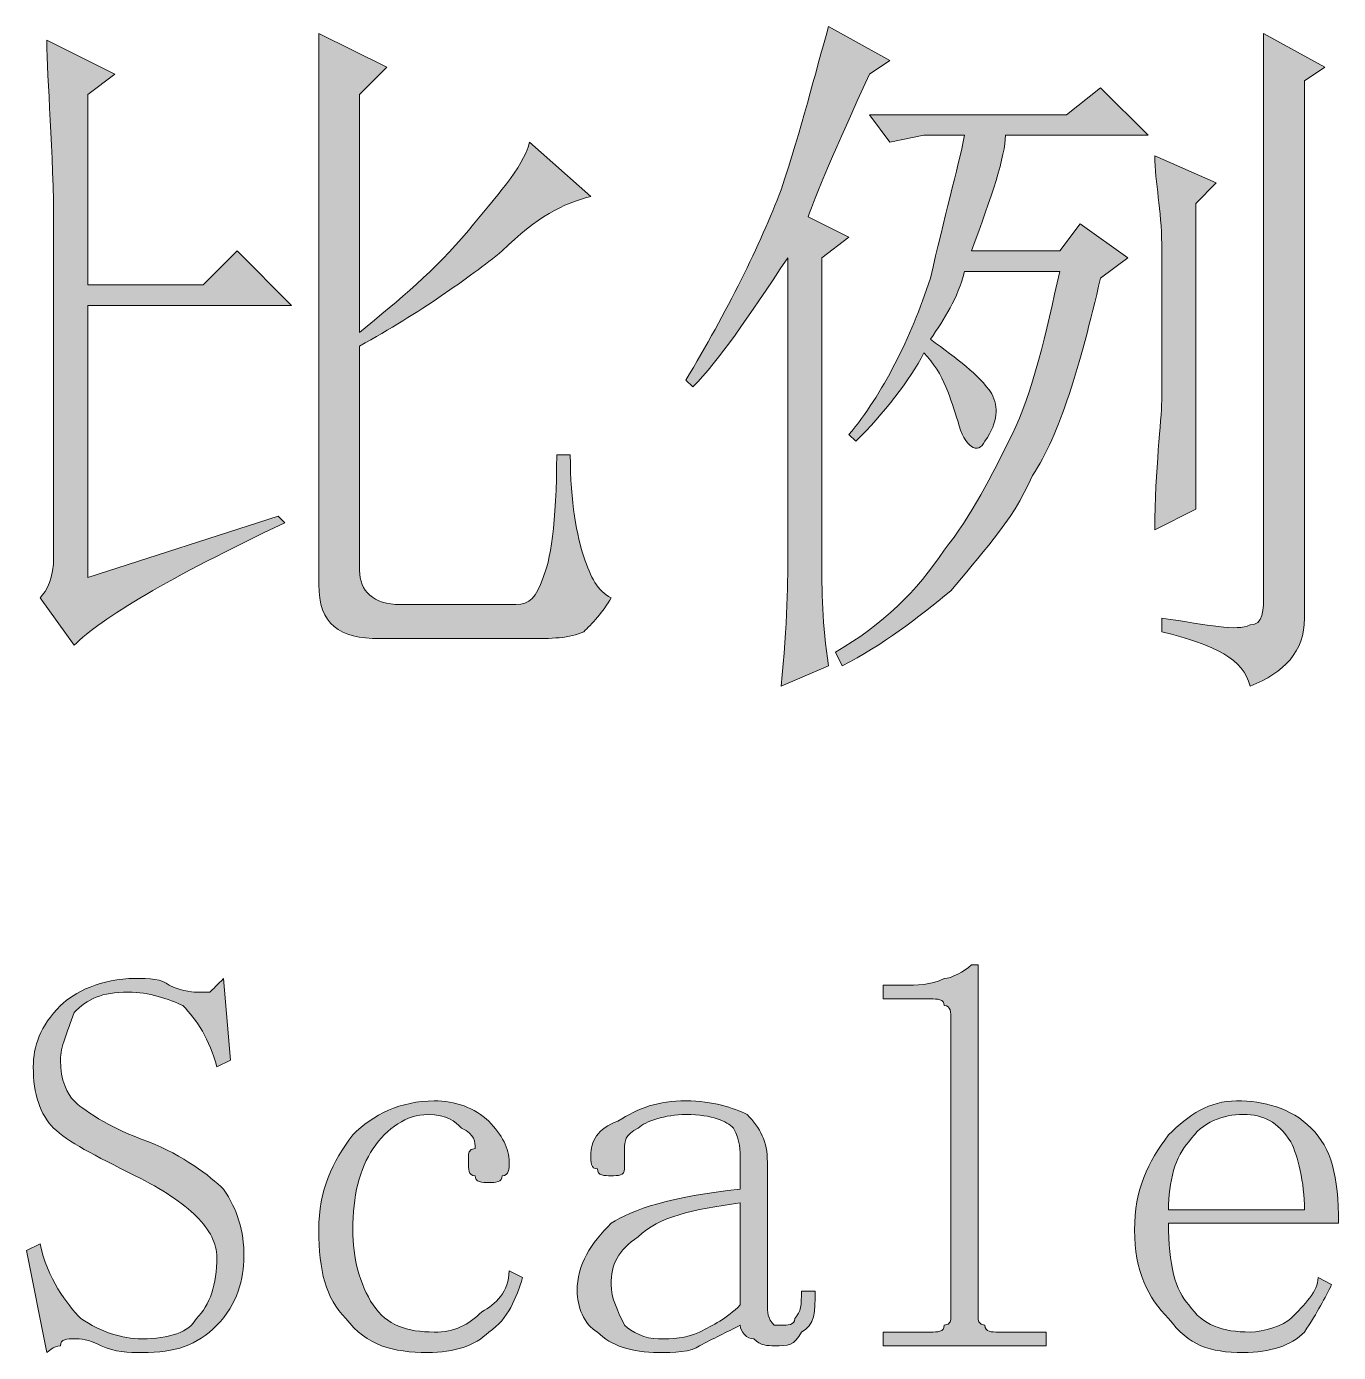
# Model space of a CAD drawing. Header units: millimetres. Extents: x 0 to 297, y 0 to 208.
# Drawn here: x 259.855 to 263.554, y 14.221 to 17.958 of the extents above; entities that cross this region are included whole.
import ezdxf

# ---------------------------------------------------------------- set-up
doc = ezdxf.new("R2010")
doc.units = ezdxf.units.MM

msp = doc.modelspace()

# ---------------------------------------------------------------- hatches: boundary and pattern name
h = msp.add_hatch(color=7)
edge = h.paths.add_edge_path(flags=0)
edge.add_spline(control_points=[(259.931253, 17.383424), (259.931253, 17.613435), (259.912203, 17.804993), (259.912203, 17.919999), (259.912203, 17.919999), (260.103761, 17.824396), (260.103761, 17.824396), (260.103761, 17.824396), (260.027208, 17.766893), (260.027208, 17.766893), (260.027208, 17.766893), (260.027208, 17.229965), (260.027208, 17.229965), (260.027208, 17.229965), (260.352822, 17.229965), (260.352822, 17.229965), (260.352822, 17.229965), (260.448778, 17.325921), (260.448778, 17.325921), (260.448778, 17.325921), (260.601883, 17.172463), (260.601883, 17.172463), (260.601883, 17.172463), (260.027208, 17.172463), (260.027208, 17.172463), (260.027208, 17.172463), (260.027208, 16.405876), (260.027208, 16.405876), (260.027208, 16.405876), (260.563783, 16.578385), (260.563783, 16.578385), (260.563783, 16.578385), (260.582833, 16.559335), (260.582833, 16.559335), (260.256867, 16.405876), (260.065308, 16.290871), (259.988756, 16.214318), (259.988756, 16.214318), (259.8928, 16.348374), (259.8928, 16.348374), (259.912203, 16.367776), (259.931253, 16.405876), (259.931253, 16.463379), (259.931253, 16.463379), (259.931253, 17.383424), (259.931253, 17.383424), (259.931253, 17.383424), (259.931253, 17.383424), (259.931253, 17.383424)], knot_values=[0, 0, 0, 0, 1, 1, 1, 2, 2, 2, 3, 3, 3, 4, 4, 4, 5, 5, 5, 6, 6, 6, 7, 7, 7, 8, 8, 8, 9, 9, 9, 10, 10, 10, 11, 11, 11, 12, 12, 12, 13, 13, 13, 14, 14, 14, 15, 15, 15, 16, 16, 16, 16], degree=3, periodic=1)
edge = h.paths.add_edge_path(flags=0)
edge.add_spline(control_points=[(260.678789, 17.517479), (260.678789, 17.670938), (260.678789, 17.804993), (260.678789, 17.939049), (260.678789, 17.939049), (260.870347, 17.843446), (260.870347, 17.843446), (260.870347, 17.843446), (260.793794, 17.766893), (260.793794, 17.766893), (260.793794, 17.766893), (260.793794, 17.09591), (260.793794, 17.09591), (260.9088, 17.191865), (261.004403, 17.268418), (261.100358, 17.383424), (261.176911, 17.479379), (261.253464, 17.555932), (261.272867, 17.632485), (261.272867, 17.632485), (261.445375, 17.479379), (261.445375, 17.479379), (261.368469, 17.459976), (261.291917, 17.421876), (261.195961, 17.325921), (261.100358, 17.249368), (260.966303, 17.153413), (260.793794, 17.057457), (260.793794, 17.057457), (260.793794, 16.425279), (260.793794, 16.425279), (260.793794, 16.367776), (260.831894, 16.329324), (260.9088, 16.329324), (260.9088, 16.329324), (261.234414, 16.329324), (261.234414, 16.329324), (261.272867, 16.329324), (261.291917, 16.348374), (261.310967, 16.405876), (261.330369, 16.444329), (261.349419, 16.559335), (261.349419, 16.750893), (261.349419, 16.750893), (261.387872, 16.750893), (261.387872, 16.750893), (261.387872, 16.616838), (261.406922, 16.520882), (261.425972, 16.463379), (261.445375, 16.405876), (261.464425, 16.367776), (261.502878, 16.348374), (261.483475, 16.310274), (261.445375, 16.271821), (261.425972, 16.252771), (261.387872, 16.233368), (261.330369, 16.233368), (261.272867, 16.233368), (261.272867, 16.233368), (260.851297, 16.233368), (260.851297, 16.233368), (260.736292, 16.233368), (260.678789, 16.271821), (260.678789, 16.386826), (260.678789, 16.386826), (260.678789, 17.517479), (260.678789, 17.517479), (260.678789, 17.517479), (260.678789, 17.517479), (260.678789, 17.517479)], knot_values=[0, 0, 0, 0, 1, 1, 1, 2, 2, 2, 3, 3, 3, 4, 4, 4, 5, 5, 5, 6, 6, 6, 7, 7, 7, 8, 8, 8, 9, 9, 9, 10, 10, 10, 11, 11, 11, 12, 12, 12, 13, 13, 13, 14, 14, 14, 15, 15, 15, 16, 16, 16, 17, 17, 17, 18, 18, 18, 19, 19, 19, 20, 20, 20, 21, 21, 21, 22, 22, 22, 23, 23, 23, 23], degree=3, periodic=1)
edge = h.paths.add_edge_path(flags=0)
edge.add_spline(control_points=[(262.882592, 17.249368), (262.825089, 16.999954), (262.767586, 16.808396), (262.691033, 16.69339), (262.633531, 16.559335), (262.537575, 16.463379), (262.461022, 16.367776), (262.365067, 16.290871), (262.269464, 16.214318), (262.154458, 16.156815), (262.154458, 16.156815), (262.135056, 16.195268), (262.135056, 16.195268), (262.269464, 16.271821), (262.365067, 16.367776), (262.441972, 16.482782), (262.518525, 16.578385), (262.576028, 16.69339), (262.633531, 16.808396), (262.691033, 16.923401), (262.729486, 17.09591), (262.767586, 17.268418), (262.767586, 17.268418), (262.499475, 17.268418), (262.499475, 17.268418), (262.480072, 17.191865), (262.441972, 17.134363), (262.403519, 17.07686), (262.480072, 17.019357), (262.537575, 16.980904), (262.576028, 16.923401), (262.595078, 16.884949), (262.595078, 16.846849), (262.556978, 16.789346), (262.537575, 16.750893), (262.499475, 16.770296), (262.480072, 16.846849), (262.461022, 16.904351), (262.441972, 16.980904), (262.384469, 17.038407), (262.346017, 16.961854), (262.269464, 16.865899), (262.192911, 16.789346), (262.192911, 16.789346), (262.173508, 16.808396), (262.173508, 16.808396), (262.269464, 16.923401), (262.346017, 17.07686), (262.403519, 17.249368), (262.441972, 17.421876), (262.480072, 17.555932), (262.499475, 17.651888), (262.499475, 17.651888), (262.384469, 17.651888), (262.384469, 17.651888), (262.384469, 17.651888), (262.288514, 17.632485), (262.288514, 17.632485), (262.288514, 17.632485), (262.231011, 17.70939), (262.231011, 17.70939), (262.231011, 17.70939), (262.786989, 17.70939), (262.786989, 17.70939), (262.786989, 17.70939), (262.882592, 17.785943), (262.882592, 17.785943), (262.882592, 17.785943), (263.017, 17.651888), (263.017, 17.651888), (263.017, 17.651888), (262.614481, 17.651888), (262.614481, 17.651888), (262.614481, 17.594385), (262.576028, 17.479379), (262.518525, 17.325921), (262.518525, 17.325921), (262.767586, 17.325921), (262.767586, 17.325921), (262.767586, 17.325921), (262.825089, 17.402474), (262.825089, 17.402474), (262.825089, 17.402474), (262.959497, 17.306871), (262.959497, 17.306871), (262.959497, 17.306871), (262.882592, 17.249368), (262.882592, 17.249368), (262.882592, 17.249368), (262.882592, 17.249368), (262.882592, 17.249368)], knot_values=[0, 0, 0, 0, 1, 1, 1, 2, 2, 2, 3, 3, 3, 4, 4, 4, 5, 5, 5, 6, 6, 6, 7, 7, 7, 8, 8, 8, 9, 9, 9, 10, 10, 10, 11, 11, 11, 12, 12, 12, 13, 13, 13, 14, 14, 14, 15, 15, 15, 16, 16, 16, 17, 17, 17, 18, 18, 18, 19, 19, 19, 20, 20, 20, 21, 21, 21, 22, 22, 22, 23, 23, 23, 24, 24, 24, 25, 25, 25, 26, 26, 26, 27, 27, 27, 28, 28, 28, 29, 29, 29, 30, 30, 30, 30], degree=3, periodic=1)
edge = h.paths.add_edge_path(flags=0)
edge.add_spline(control_points=[(263.151056, 16.923401), (263.151056, 16.884949), (263.151056, 16.770296), (263.151056, 16.597788), (263.151056, 16.597788), (263.03605, 16.540285), (263.03605, 16.540285), (263.03605, 16.712793), (263.0551, 16.846849), (263.0551, 16.904351), (263.0551, 16.904351), (263.0551, 17.344971), (263.0551, 17.344971), (263.0551, 17.440926), (263.03605, 17.517479), (263.03605, 17.594385), (263.03605, 17.594385), (263.208558, 17.517479), (263.208558, 17.517479), (263.208558, 17.517479), (263.151056, 17.459976), (263.151056, 17.459976), (263.151056, 17.459976), (263.151056, 16.923401), (263.151056, 16.923401), (263.151056, 16.923401), (263.151056, 16.923401), (263.151056, 16.923401)], knot_values=[0, 0, 0, 0, 1, 1, 1, 2, 2, 2, 3, 3, 3, 4, 4, 4, 5, 5, 5, 6, 6, 6, 7, 7, 7, 8, 8, 8, 9, 9, 9, 9], degree=3, periodic=1)
edge = h.paths.add_edge_path(flags=0)
edge.add_spline(control_points=[(263.342614, 17.555932), (263.342614, 17.651888), (263.342614, 17.766893), (263.342614, 17.939049), (263.342614, 17.939049), (263.515122, 17.843446), (263.515122, 17.843446), (263.515122, 17.843446), (263.457619, 17.804993), (263.457619, 17.804993), (263.457619, 17.804993), (263.457619, 16.290871), (263.457619, 16.290871), (263.457619, 16.195268), (263.400117, 16.137765), (263.304161, 16.099313), (263.285111, 16.175865), (263.208558, 16.214318), (263.0551, 16.252771), (263.0551, 16.252771), (263.0551, 16.290871), (263.0551, 16.290871), (263.189508, 16.271821), (263.266061, 16.252771), (263.304161, 16.271821), (263.342614, 16.271821), (263.342614, 16.310274), (263.342614, 16.367776), (263.342614, 16.367776), (263.342614, 17.555932), (263.342614, 17.555932), (263.342614, 17.555932), (263.342614, 17.555932), (263.342614, 17.555932)], knot_values=[0, 0, 0, 0, 1, 1, 1, 2, 2, 2, 3, 3, 3, 4, 4, 4, 5, 5, 5, 6, 6, 6, 7, 7, 7, 8, 8, 8, 9, 9, 9, 10, 10, 10, 11, 11, 11, 11], degree=3, periodic=1)
edge = h.paths.add_edge_path(flags=0)
edge.add_spline(control_points=[(261.98195, 16.099313), (262.001, 16.271821), (262.001, 16.405876), (262.001, 16.482782), (262.001, 16.482782), (262.001, 17.306871), (262.001, 17.306871), (261.885994, 17.134363), (261.809442, 17.019357), (261.732889, 16.942451), (261.732889, 16.942451), (261.713486, 16.961854), (261.713486, 16.961854), (261.828492, 17.153413), (261.924447, 17.344971), (261.98195, 17.498429), (262.039453, 17.670938), (262.077906, 17.824396), (262.116006, 17.958451), (262.116006, 17.958451), (262.288514, 17.862496), (262.288514, 17.862496), (262.288514, 17.862496), (262.231011, 17.824396), (262.231011, 17.824396), (262.135056, 17.613435), (262.077906, 17.479379), (262.058503, 17.421876), (262.058503, 17.421876), (262.173508, 17.364374), (262.173508, 17.364374), (262.173508, 17.364374), (262.096956, 17.306871), (262.096956, 17.306871), (262.096956, 17.306871), (262.096956, 16.463379), (262.096956, 16.463379), (262.096956, 16.367776), (262.096956, 16.271821), (262.116006, 16.156815), (262.116006, 16.156815), (261.98195, 16.099313), (261.98195, 16.099313), (261.98195, 16.099313), (261.98195, 16.099313), (261.98195, 16.099313)], knot_values=[0, 0, 0, 0, 1, 1, 1, 2, 2, 2, 3, 3, 3, 4, 4, 4, 5, 5, 5, 6, 6, 6, 7, 7, 7, 8, 8, 8, 9, 9, 9, 10, 10, 10, 11, 11, 11, 12, 12, 12, 13, 13, 13, 14, 14, 14, 15, 15, 15, 15], degree=3, periodic=1)
h = msp.add_hatch(color=7)
edge = h.paths.add_edge_path(flags=0)
edge.add_spline(control_points=[(260.161264, 14.719246), (260.046258, 14.776749), (259.969706, 14.815201), (259.931253, 14.853654), (259.8928, 14.891754), (259.87375, 14.949257), (259.87375, 15.026163), (259.87375, 15.083665), (259.8928, 15.141168), (259.950303, 15.198671), (259.988756, 15.236771), (260.065308, 15.275224), (260.161264, 15.275224), (260.199364, 15.275224), (260.237817, 15.275224), (260.256867, 15.256174), (260.295319, 15.236771), (260.333772, 15.236771), (260.333772, 15.236771), (260.352822, 15.236771), (260.371872, 15.236771), (260.371872, 15.236771), (260.391275, 15.256174), (260.391275, 15.256174), (260.410325, 15.275224), (260.410325, 15.275224), (260.429375, 15.045213), (260.429375, 15.045213), (260.429375, 15.045213), (260.391275, 15.026163), (260.391275, 15.026163), (260.371872, 15.102715), (260.333772, 15.160218), (260.295319, 15.198671), (260.256867, 15.217721), (260.199364, 15.236771), (260.141861, 15.236771), (260.065308, 15.236771), (260.027208, 15.217721), (259.988756, 15.179268), (259.969706, 15.121765), (259.950303, 15.083665), (259.950303, 15.045213), (259.950303, 14.98771), (259.969706, 14.949257), (259.988756, 14.930207), (260.007806, 14.911157), (260.084358, 14.853654), (260.199364, 14.815201), (260.295319, 14.776749), (260.371872, 14.719246), (260.410325, 14.681146), (260.448778, 14.623643), (260.467828, 14.56614), (260.467828, 14.489588), (260.467828, 14.432085), (260.448778, 14.355179), (260.391275, 14.297676), (260.333772, 14.240174), (260.276269, 14.221124), (260.180314, 14.221124), (260.141861, 14.221124), (260.103761, 14.221124), (260.065308, 14.240174), (260.027208, 14.259576), (260.007806, 14.259576), (259.988756, 14.259576), (259.969706, 14.259576), (259.950303, 14.259576), (259.950303, 14.240174), (259.931253, 14.240174), (259.912203, 14.221124), (259.912203, 14.221124), (259.912203, 14.221124), (259.8547, 14.508638), (259.8547, 14.508638), (259.8547, 14.508638), (259.8928, 14.527688), (259.8928, 14.527688), (259.912203, 14.432085), (259.969706, 14.355179), (260.007806, 14.317079), (260.065308, 14.278626), (260.122811, 14.259576), (260.180314, 14.259576), (260.256867, 14.259576), (260.314369, 14.278626), (260.333772, 14.317079), (260.371872, 14.355179), (260.391275, 14.412682), (260.391275, 14.489588), (260.391275, 14.527688), (260.371872, 14.56614), (260.333772, 14.604593), (260.295319, 14.642693), (260.237817, 14.681146), (260.161264, 14.719246), (260.161264, 14.719246), (260.161264, 14.719246), (260.161264, 14.719246), (260.161264, 14.719246), (260.161264, 14.719246), (260.161264, 14.719246)], knot_values=[0, 0, 0, 0, 1, 1, 1, 2, 2, 2, 3, 3, 3, 4, 4, 4, 5, 5, 5, 6, 6, 6, 7, 7, 7, 8, 8, 8, 9, 9, 9, 10, 10, 10, 11, 11, 11, 12, 12, 12, 13, 13, 13, 14, 14, 14, 15, 15, 15, 16, 16, 16, 17, 17, 17, 18, 18, 18, 19, 19, 19, 20, 20, 20, 21, 21, 21, 22, 22, 22, 23, 23, 23, 24, 24, 24, 25, 25, 25, 26, 26, 26, 27, 27, 27, 28, 28, 28, 29, 29, 29, 30, 30, 30, 31, 31, 31, 32, 32, 32, 33, 33, 33, 34, 34, 34, 34], degree=3, periodic=1)
edge = h.paths.add_edge_path(flags=0)
edge.add_spline(control_points=[(261.100358, 14.757699), (261.100358, 14.757699), (261.100358, 14.776749), (261.100358, 14.776749), (261.100358, 14.776749), (261.100358, 14.796151), (261.119408, 14.796151), (261.119408, 14.815201), (261.119408, 14.834251), (261.081308, 14.853654), (261.061906, 14.872704), (261.042856, 14.891754), (260.985353, 14.891754), (260.92785, 14.891754), (260.870347, 14.853654), (260.831894, 14.796151), (260.793794, 14.738649), (260.774392, 14.662096), (260.774392, 14.56614), (260.774392, 14.489588), (260.793794, 14.412682), (260.831894, 14.355179), (260.870347, 14.297676), (260.92785, 14.278626), (261.004403, 14.278626), (261.061906, 14.278626), (261.100358, 14.297676), (261.138458, 14.336129), (261.176911, 14.355179), (261.215364, 14.393632), (261.215364, 14.451135), (261.215364, 14.451135), (261.253464, 14.432085), (261.253464, 14.432085), (261.234414, 14.374582), (261.215364, 14.317079), (261.157861, 14.278626), (261.119408, 14.240174), (261.061906, 14.221124), (260.985353, 14.221124), (260.889397, 14.221124), (260.812844, 14.240174), (260.755342, 14.317079), (260.697839, 14.374582), (260.678789, 14.451135), (260.678789, 14.56614), (260.678789, 14.681146), (260.716889, 14.757699), (260.774392, 14.834251), (260.831894, 14.891754), (260.9088, 14.930207), (261.004403, 14.930207), (261.061906, 14.930207), (261.119408, 14.911157), (261.157861, 14.872704), (261.195961, 14.834251), (261.215364, 14.796151), (261.215364, 14.757699), (261.215364, 14.738649), (261.215364, 14.719246), (261.195961, 14.719246), (261.195961, 14.700196), (261.176911, 14.700196), (261.157861, 14.700196), (261.138458, 14.700196), (261.119408, 14.700196), (261.119408, 14.719246), (261.100358, 14.719246), (261.100358, 14.738649), (261.100358, 14.757699), (261.100358, 14.757699), (261.100358, 14.757699), (261.100358, 14.757699), (261.100358, 14.757699), (261.100358, 14.757699), (261.100358, 14.757699)], knot_values=[0, 0, 0, 0, 1, 1, 1, 2, 2, 2, 3, 3, 3, 4, 4, 4, 5, 5, 5, 6, 6, 6, 7, 7, 7, 8, 8, 8, 9, 9, 9, 10, 10, 10, 11, 11, 11, 12, 12, 12, 13, 13, 13, 14, 14, 14, 15, 15, 15, 16, 16, 16, 17, 17, 17, 18, 18, 18, 19, 19, 19, 20, 20, 20, 21, 21, 21, 22, 22, 22, 23, 23, 23, 24, 24, 24, 25, 25, 25, 25], degree=3, periodic=1)
edge = h.paths.add_edge_path(flags=0)
edge.add_spline(control_points=[(261.636933, 14.221124), (261.560381, 14.221124), (261.502878, 14.240174), (261.464425, 14.278626), (261.425972, 14.297676), (261.406922, 14.355179), (261.406922, 14.393632), (261.406922, 14.470185), (261.445375, 14.527688), (261.502878, 14.58519), (261.560381, 14.623643), (261.675386, 14.662096), (261.866944, 14.681146), (261.866944, 14.681146), (261.866944, 14.757699), (261.866944, 14.757699), (261.866944, 14.796151), (261.866944, 14.815201), (261.847894, 14.853654), (261.828492, 14.872704), (261.790392, 14.891754), (261.713486, 14.891754), (261.655983, 14.891754), (261.598481, 14.872704), (261.579431, 14.853654), (261.540978, 14.834251), (261.540978, 14.815201), (261.540978, 14.796151), (261.540978, 14.776749), (261.540978, 14.757699), (261.540978, 14.738649), (261.540978, 14.719246), (261.521928, 14.719246), (261.502878, 14.719246), (261.483475, 14.719246), (261.464425, 14.719246), (261.464425, 14.738649), (261.445375, 14.738649), (261.445375, 14.757699), (261.445375, 14.776749), (261.445375, 14.815201), (261.464425, 14.853654), (261.521928, 14.872704), (261.579431, 14.911157), (261.636933, 14.930207), (261.713486, 14.930207), (261.790392, 14.930207), (261.847894, 14.911157), (261.885994, 14.891754), (261.924447, 14.853654), (261.943497, 14.815201), (261.943497, 14.757699), (261.943497, 14.757699), (261.943497, 14.355179), (261.943497, 14.355179), (261.943497, 14.336129), (261.943497, 14.317079), (261.9629, 14.297676), (261.9629, 14.297676), (261.9629, 14.297676), (261.98195, 14.297676), (262.001, 14.297676), (262.020403, 14.297676), (262.020403, 14.317079), (262.039453, 14.336129), (262.039453, 14.355179), (262.039453, 14.393632), (262.039453, 14.393632), (262.077906, 14.393632), (262.077906, 14.393632), (262.077906, 14.336129), (262.077906, 14.297676), (262.039453, 14.278626), (262.020403, 14.240174), (262.001, 14.240174), (261.9629, 14.240174), (261.943497, 14.240174), (261.924447, 14.240174), (261.905397, 14.259576), (261.885994, 14.259576), (261.866944, 14.278626), (261.866944, 14.297676), (261.828492, 14.278626), (261.790392, 14.259576), (261.751939, 14.240174), (261.732889, 14.221124), (261.675386, 14.221124), (261.636933, 14.221124), (261.636933, 14.221124), (261.636933, 14.221124), (261.636933, 14.221124), (261.636933, 14.221124), (261.636933, 14.221124), (261.636933, 14.221124)], knot_values=[0, 0, 0, 0, 1, 1, 1, 2, 2, 2, 3, 3, 3, 4, 4, 4, 5, 5, 5, 6, 6, 6, 7, 7, 7, 8, 8, 8, 9, 9, 9, 10, 10, 10, 11, 11, 11, 12, 12, 12, 13, 13, 13, 14, 14, 14, 15, 15, 15, 16, 16, 16, 17, 17, 17, 18, 18, 18, 19, 19, 19, 20, 20, 20, 21, 21, 21, 22, 22, 22, 23, 23, 23, 24, 24, 24, 25, 25, 25, 26, 26, 26, 27, 27, 27, 28, 28, 28, 29, 29, 29, 30, 30, 30, 31, 31, 31, 31], degree=3, periodic=1)
edge = h.paths.add_edge_path(flags=0)
edge.add_spline(control_points=[(261.502878, 14.412682), (261.502878, 14.374582), (261.521928, 14.336129), (261.540978, 14.297676), (261.560381, 14.278626), (261.598481, 14.259576), (261.636933, 14.259576), (261.675386, 14.259576), (261.713486, 14.259576), (261.751939, 14.278626), (261.790392, 14.297676), (261.828492, 14.317079), (261.866944, 14.355179), (261.866944, 14.355179), (261.866944, 14.642693), (261.866944, 14.642693), (261.732889, 14.623643), (261.636933, 14.604593), (261.579431, 14.54709), (261.521928, 14.508638), (261.502878, 14.470185), (261.502878, 14.412682), (261.502878, 14.412682), (261.502878, 14.412682), (261.502878, 14.412682), (261.502878, 14.412682), (261.502878, 14.412682), (261.502878, 14.412682)], knot_values=[0, 0, 0, 0, 1, 1, 1, 2, 2, 2, 3, 3, 3, 4, 4, 4, 5, 5, 5, 6, 6, 6, 7, 7, 7, 8, 8, 8, 9, 9, 9, 9], degree=3, periodic=1)
edge = h.paths.add_edge_path(flags=0)
edge.add_spline(control_points=[(262.326967, 15.256174), (262.365067, 15.256174), (262.403519, 15.256174), (262.441972, 15.275224), (262.461022, 15.275224), (262.499475, 15.294274), (262.518525, 15.313676), (262.518525, 15.313676), (262.537575, 15.313676), (262.537575, 15.313676), (262.537575, 15.313676), (262.537575, 14.317079), (262.537575, 14.317079), (262.537575, 14.317079), (262.537575, 14.297676), (262.556978, 14.297676), (262.556978, 14.278626), (262.576028, 14.278626), (262.595078, 14.278626), (262.595078, 14.278626), (262.729486, 14.278626), (262.729486, 14.278626), (262.729486, 14.278626), (262.729486, 14.240174), (262.729486, 14.240174), (262.729486, 14.240174), (262.269464, 14.240174), (262.269464, 14.240174), (262.269464, 14.240174), (262.269464, 14.278626), (262.269464, 14.278626), (262.269464, 14.278626), (262.403519, 14.278626), (262.403519, 14.278626), (262.422569, 14.278626), (262.441972, 14.278626), (262.441972, 14.297676), (262.461022, 14.297676), (262.461022, 14.317079), (262.461022, 14.317079), (262.461022, 14.317079), (262.461022, 15.160218), (262.461022, 15.160218), (262.461022, 15.179268), (262.461022, 15.198671), (262.441972, 15.198671), (262.441972, 15.217721), (262.422569, 15.217721), (262.403519, 15.217721), (262.403519, 15.217721), (262.269464, 15.217721), (262.269464, 15.217721), (262.269464, 15.217721), (262.269464, 15.256174), (262.269464, 15.256174), (262.269464, 15.256174), (262.326967, 15.256174), (262.326967, 15.256174), (262.326967, 15.256174), (262.326967, 15.256174), (262.326967, 15.256174)], knot_values=[0, 0, 0, 0, 1, 1, 1, 2, 2, 2, 3, 3, 3, 4, 4, 4, 5, 5, 5, 6, 6, 6, 7, 7, 7, 8, 8, 8, 9, 9, 9, 10, 10, 10, 11, 11, 11, 12, 12, 12, 13, 13, 13, 14, 14, 14, 15, 15, 15, 16, 16, 16, 17, 17, 17, 18, 18, 18, 19, 19, 19, 20, 20, 20, 20], degree=3, periodic=1)
edge = h.paths.add_edge_path(flags=0)
edge.add_spline(control_points=[(263.457619, 14.623643), (263.457619, 14.700196), (263.438569, 14.776749), (263.419167, 14.815201), (263.381067, 14.872704), (263.342614, 14.891754), (263.285111, 14.891754), (263.227608, 14.891754), (263.170106, 14.872704), (263.132006, 14.815201), (263.093553, 14.776749), (263.074503, 14.700196), (263.074503, 14.623643), (263.074503, 14.623643), (263.457619, 14.623643), (263.457619, 14.623643), (263.457619, 14.623643), (263.457619, 14.623643), (263.457619, 14.623643)], knot_values=[0, 0, 0, 0, 1, 1, 1, 2, 2, 2, 3, 3, 3, 4, 4, 4, 5, 5, 5, 6, 6, 6, 6], degree=3, periodic=1)
edge = h.paths.add_edge_path(flags=0)
edge.add_spline(control_points=[(263.074503, 14.58519), (263.074503, 14.470185), (263.093553, 14.393632), (263.132006, 14.355179), (263.170106, 14.297676), (263.227608, 14.278626), (263.304161, 14.278626), (263.342614, 14.278626), (263.400117, 14.297676), (263.419167, 14.317079), (263.457619, 14.355179), (263.496072, 14.393632), (263.496072, 14.432085), (263.496072, 14.432085), (263.534172, 14.412682), (263.534172, 14.412682), (263.515122, 14.374582), (263.496072, 14.336129), (263.457619, 14.278626), (263.419167, 14.240174), (263.361664, 14.221124), (263.285111, 14.221124), (263.189508, 14.221124), (263.132006, 14.240174), (263.074503, 14.317079), (263.017, 14.374582), (262.978547, 14.451135), (262.978547, 14.56614), (262.978547, 14.681146), (263.017, 14.757699), (263.074503, 14.834251), (263.132006, 14.891754), (263.189508, 14.930207), (263.266061, 14.930207), (263.342614, 14.930207), (263.419167, 14.911157), (263.476669, 14.853654), (263.534172, 14.796151), (263.553575, 14.719246), (263.553575, 14.58519), (263.553575, 14.58519), (263.074503, 14.58519), (263.074503, 14.58519), (263.074503, 14.58519), (263.074503, 14.58519), (263.074503, 14.58519)], knot_values=[0, 0, 0, 0, 1, 1, 1, 2, 2, 2, 3, 3, 3, 4, 4, 4, 5, 5, 5, 6, 6, 6, 7, 7, 7, 8, 8, 8, 9, 9, 9, 10, 10, 10, 11, 11, 11, 12, 12, 12, 13, 13, 13, 14, 14, 14, 15, 15, 15, 15], degree=3, periodic=1)

# ---------------------------------------------------------------- linework, layer by layer
at = {"color": 7, "lineweight": 0}
for points, knots in [([(261.98195, 16.099313), (262.001, 16.271821), (262.001, 16.405876), (262.001, 16.482782), (262.001, 16.482782), (262.001, 17.306871), (262.001, 17.306871), (261.885994, 17.134363), (261.809442, 17.019357), (261.732889, 16.942451), (261.732889, 16.942451), (261.713486, 16.961854), (261.713486, 16.961854), (261.828492, 17.153413), (261.924447, 17.344971), (261.98195, 17.498429), (262.039453, 17.670938), (262.077906, 17.824396), (262.116006, 17.958451), (262.116006, 17.958451), (262.288514, 17.862496), (262.288514, 17.862496), (262.288514, 17.862496), (262.231011, 17.824396), (262.231011, 17.824396), (262.135056, 17.613435), (262.077906, 17.479379), (262.058503, 17.421876), (262.058503, 17.421876), (262.173508, 17.364374), (262.173508, 17.364374), (262.173508, 17.364374), (262.096956, 17.306871), (262.096956, 17.306871), (262.096956, 17.306871), (262.096956, 16.463379), (262.096956, 16.463379), (262.096956, 16.367776), (262.096956, 16.271821), (262.116006, 16.156815), (262.116006, 16.156815), (261.98195, 16.099313), (261.98195, 16.099313), (261.98195, 16.099313), (261.98195, 16.099313), (261.98195, 16.099313)], [0, 0, 0, 0, 1, 1, 1, 2, 2, 2, 3, 3, 3, 4, 4, 4, 5, 5, 5, 6, 6, 6, 7, 7, 7, 8, 8, 8, 9, 9, 9, 10, 10, 10, 11, 11, 11, 12, 12, 12, 13, 13, 13, 14, 14, 14, 15, 15, 15, 15]), ([(259.931253, 17.383424), (259.931253, 17.613435), (259.912203, 17.804993), (259.912203, 17.919999), (259.912203, 17.919999), (260.103761, 17.824396), (260.103761, 17.824396), (260.103761, 17.824396), (260.027208, 17.766893), (260.027208, 17.766893), (260.027208, 17.766893), (260.027208, 17.229965), (260.027208, 17.229965), (260.027208, 17.229965), (260.352822, 17.229965), (260.352822, 17.229965), (260.352822, 17.229965), (260.448778, 17.325921), (260.448778, 17.325921), (260.448778, 17.325921), (260.601883, 17.172463), (260.601883, 17.172463), (260.601883, 17.172463), (260.027208, 17.172463), (260.027208, 17.172463), (260.027208, 17.172463), (260.027208, 16.405876), (260.027208, 16.405876), (260.027208, 16.405876), (260.563783, 16.578385), (260.563783, 16.578385), (260.563783, 16.578385), (260.582833, 16.559335), (260.582833, 16.559335), (260.256867, 16.405876), (260.065308, 16.290871), (259.988756, 16.214318), (259.988756, 16.214318), (259.8928, 16.348374), (259.8928, 16.348374), (259.912203, 16.367776), (259.931253, 16.405876), (259.931253, 16.463379), (259.931253, 16.463379), (259.931253, 17.383424), (259.931253, 17.383424), (259.931253, 17.383424), (259.931253, 17.383424), (259.931253, 17.383424)], [0, 0, 0, 0, 1, 1, 1, 2, 2, 2, 3, 3, 3, 4, 4, 4, 5, 5, 5, 6, 6, 6, 7, 7, 7, 8, 8, 8, 9, 9, 9, 10, 10, 10, 11, 11, 11, 12, 12, 12, 13, 13, 13, 14, 14, 14, 15, 15, 15, 16, 16, 16, 16]), ([(260.678789, 17.517479), (260.678789, 17.670938), (260.678789, 17.804993), (260.678789, 17.939049), (260.678789, 17.939049), (260.870347, 17.843446), (260.870347, 17.843446), (260.870347, 17.843446), (260.793794, 17.766893), (260.793794, 17.766893), (260.793794, 17.766893), (260.793794, 17.09591), (260.793794, 17.09591), (260.9088, 17.191865), (261.004403, 17.268418), (261.100358, 17.383424), (261.176911, 17.479379), (261.253464, 17.555932), (261.272867, 17.632485), (261.272867, 17.632485), (261.445375, 17.479379), (261.445375, 17.479379), (261.368469, 17.459976), (261.291917, 17.421876), (261.195961, 17.325921), (261.100358, 17.249368), (260.966303, 17.153413), (260.793794, 17.057457), (260.793794, 17.057457), (260.793794, 16.425279), (260.793794, 16.425279), (260.793794, 16.367776), (260.831894, 16.329324), (260.9088, 16.329324), (260.9088, 16.329324), (261.234414, 16.329324), (261.234414, 16.329324), (261.272867, 16.329324), (261.291917, 16.348374), (261.310967, 16.405876), (261.330369, 16.444329), (261.349419, 16.559335), (261.349419, 16.750893), (261.349419, 16.750893), (261.387872, 16.750893), (261.387872, 16.750893), (261.387872, 16.616838), (261.406922, 16.520882), (261.425972, 16.463379), (261.445375, 16.405876), (261.464425, 16.367776), (261.502878, 16.348374), (261.483475, 16.310274), (261.445375, 16.271821), (261.425972, 16.252771), (261.387872, 16.233368), (261.330369, 16.233368), (261.272867, 16.233368), (261.272867, 16.233368), (260.851297, 16.233368), (260.851297, 16.233368), (260.736292, 16.233368), (260.678789, 16.271821), (260.678789, 16.386826), (260.678789, 16.386826), (260.678789, 17.517479), (260.678789, 17.517479), (260.678789, 17.517479), (260.678789, 17.517479), (260.678789, 17.517479)], [0, 0, 0, 0, 1, 1, 1, 2, 2, 2, 3, 3, 3, 4, 4, 4, 5, 5, 5, 6, 6, 6, 7, 7, 7, 8, 8, 8, 9, 9, 9, 10, 10, 10, 11, 11, 11, 12, 12, 12, 13, 13, 13, 14, 14, 14, 15, 15, 15, 16, 16, 16, 17, 17, 17, 18, 18, 18, 19, 19, 19, 20, 20, 20, 21, 21, 21, 22, 22, 22, 23, 23, 23, 23]), ([(263.342614, 17.555932), (263.342614, 17.651888), (263.342614, 17.766893), (263.342614, 17.939049), (263.342614, 17.939049), (263.515122, 17.843446), (263.515122, 17.843446), (263.515122, 17.843446), (263.457619, 17.804993), (263.457619, 17.804993), (263.457619, 17.804993), (263.457619, 16.290871), (263.457619, 16.290871), (263.457619, 16.195268), (263.400117, 16.137765), (263.304161, 16.099313), (263.285111, 16.175865), (263.208558, 16.214318), (263.0551, 16.252771), (263.0551, 16.252771), (263.0551, 16.290871), (263.0551, 16.290871), (263.189508, 16.271821), (263.266061, 16.252771), (263.304161, 16.271821), (263.342614, 16.271821), (263.342614, 16.310274), (263.342614, 16.367776), (263.342614, 16.367776), (263.342614, 17.555932), (263.342614, 17.555932), (263.342614, 17.555932), (263.342614, 17.555932), (263.342614, 17.555932)], [0, 0, 0, 0, 1, 1, 1, 2, 2, 2, 3, 3, 3, 4, 4, 4, 5, 5, 5, 6, 6, 6, 7, 7, 7, 8, 8, 8, 9, 9, 9, 10, 10, 10, 11, 11, 11, 11]), ([(262.882592, 17.249368), (262.825089, 16.999954), (262.767586, 16.808396), (262.691033, 16.69339), (262.633531, 16.559335), (262.537575, 16.463379), (262.461022, 16.367776), (262.365067, 16.290871), (262.269464, 16.214318), (262.154458, 16.156815), (262.154458, 16.156815), (262.135056, 16.195268), (262.135056, 16.195268), (262.269464, 16.271821), (262.365067, 16.367776), (262.441972, 16.482782), (262.518525, 16.578385), (262.576028, 16.69339), (262.633531, 16.808396), (262.691033, 16.923401), (262.729486, 17.09591), (262.767586, 17.268418), (262.767586, 17.268418), (262.499475, 17.268418), (262.499475, 17.268418), (262.480072, 17.191865), (262.441972, 17.134363), (262.403519, 17.07686), (262.480072, 17.019357), (262.537575, 16.980904), (262.576028, 16.923401), (262.595078, 16.884949), (262.595078, 16.846849), (262.556978, 16.789346), (262.537575, 16.750893), (262.499475, 16.770296), (262.480072, 16.846849), (262.461022, 16.904351), (262.441972, 16.980904), (262.384469, 17.038407), (262.346017, 16.961854), (262.269464, 16.865899), (262.192911, 16.789346), (262.192911, 16.789346), (262.173508, 16.808396), (262.173508, 16.808396), (262.269464, 16.923401), (262.346017, 17.07686), (262.403519, 17.249368), (262.441972, 17.421876), (262.480072, 17.555932), (262.499475, 17.651888), (262.499475, 17.651888), (262.384469, 17.651888), (262.384469, 17.651888), (262.384469, 17.651888), (262.288514, 17.632485), (262.288514, 17.632485), (262.288514, 17.632485), (262.231011, 17.70939), (262.231011, 17.70939), (262.231011, 17.70939), (262.786989, 17.70939), (262.786989, 17.70939), (262.786989, 17.70939), (262.882592, 17.785943), (262.882592, 17.785943), (262.882592, 17.785943), (263.017, 17.651888), (263.017, 17.651888), (263.017, 17.651888), (262.614481, 17.651888), (262.614481, 17.651888), (262.614481, 17.594385), (262.576028, 17.479379), (262.518525, 17.325921), (262.518525, 17.325921), (262.767586, 17.325921), (262.767586, 17.325921), (262.767586, 17.325921), (262.825089, 17.402474), (262.825089, 17.402474), (262.825089, 17.402474), (262.959497, 17.306871), (262.959497, 17.306871), (262.959497, 17.306871), (262.882592, 17.249368), (262.882592, 17.249368), (262.882592, 17.249368), (262.882592, 17.249368), (262.882592, 17.249368)], [0, 0, 0, 0, 1, 1, 1, 2, 2, 2, 3, 3, 3, 4, 4, 4, 5, 5, 5, 6, 6, 6, 7, 7, 7, 8, 8, 8, 9, 9, 9, 10, 10, 10, 11, 11, 11, 12, 12, 12, 13, 13, 13, 14, 14, 14, 15, 15, 15, 16, 16, 16, 17, 17, 17, 18, 18, 18, 19, 19, 19, 20, 20, 20, 21, 21, 21, 22, 22, 22, 23, 23, 23, 24, 24, 24, 25, 25, 25, 26, 26, 26, 27, 27, 27, 28, 28, 28, 29, 29, 29, 30, 30, 30, 30]), ([(263.151056, 16.923401), (263.151056, 16.884949), (263.151056, 16.770296), (263.151056, 16.597788), (263.151056, 16.597788), (263.03605, 16.540285), (263.03605, 16.540285), (263.03605, 16.712793), (263.0551, 16.846849), (263.0551, 16.904351), (263.0551, 16.904351), (263.0551, 17.344971), (263.0551, 17.344971), (263.0551, 17.440926), (263.03605, 17.517479), (263.03605, 17.594385), (263.03605, 17.594385), (263.208558, 17.517479), (263.208558, 17.517479), (263.208558, 17.517479), (263.151056, 17.459976), (263.151056, 17.459976), (263.151056, 17.459976), (263.151056, 16.923401), (263.151056, 16.923401), (263.151056, 16.923401), (263.151056, 16.923401), (263.151056, 16.923401)], [0, 0, 0, 0, 1, 1, 1, 2, 2, 2, 3, 3, 3, 4, 4, 4, 5, 5, 5, 6, 6, 6, 7, 7, 7, 8, 8, 8, 9, 9, 9, 9]), ([(262.326967, 15.256174), (262.365067, 15.256174), (262.403519, 15.256174), (262.441972, 15.275224), (262.461022, 15.275224), (262.499475, 15.294274), (262.518525, 15.313676), (262.518525, 15.313676), (262.537575, 15.313676), (262.537575, 15.313676), (262.537575, 15.313676), (262.537575, 14.317079), (262.537575, 14.317079), (262.537575, 14.317079), (262.537575, 14.297676), (262.556978, 14.297676), (262.556978, 14.278626), (262.576028, 14.278626), (262.595078, 14.278626), (262.595078, 14.278626), (262.729486, 14.278626), (262.729486, 14.278626), (262.729486, 14.278626), (262.729486, 14.240174), (262.729486, 14.240174), (262.729486, 14.240174), (262.269464, 14.240174), (262.269464, 14.240174), (262.269464, 14.240174), (262.269464, 14.278626), (262.269464, 14.278626), (262.269464, 14.278626), (262.403519, 14.278626), (262.403519, 14.278626), (262.422569, 14.278626), (262.441972, 14.278626), (262.441972, 14.297676), (262.461022, 14.297676), (262.461022, 14.317079), (262.461022, 14.317079), (262.461022, 14.317079), (262.461022, 15.160218), (262.461022, 15.160218), (262.461022, 15.179268), (262.461022, 15.198671), (262.441972, 15.198671), (262.441972, 15.217721), (262.422569, 15.217721), (262.403519, 15.217721), (262.403519, 15.217721), (262.269464, 15.217721), (262.269464, 15.217721), (262.269464, 15.217721), (262.269464, 15.256174), (262.269464, 15.256174), (262.269464, 15.256174), (262.326967, 15.256174), (262.326967, 15.256174), (262.326967, 15.256174), (262.326967, 15.256174), (262.326967, 15.256174)], [0, 0, 0, 0, 1, 1, 1, 2, 2, 2, 3, 3, 3, 4, 4, 4, 5, 5, 5, 6, 6, 6, 7, 7, 7, 8, 8, 8, 9, 9, 9, 10, 10, 10, 11, 11, 11, 12, 12, 12, 13, 13, 13, 14, 14, 14, 15, 15, 15, 16, 16, 16, 17, 17, 17, 18, 18, 18, 19, 19, 19, 20, 20, 20, 20]), ([(260.161264, 14.719246), (260.046258, 14.776749), (259.969706, 14.815201), (259.931253, 14.853654), (259.8928, 14.891754), (259.87375, 14.949257), (259.87375, 15.026163), (259.87375, 15.083665), (259.8928, 15.141168), (259.950303, 15.198671), (259.988756, 15.236771), (260.065308, 15.275224), (260.161264, 15.275224), (260.199364, 15.275224), (260.237817, 15.275224), (260.256867, 15.256174), (260.295319, 15.236771), (260.333772, 15.236771), (260.333772, 15.236771), (260.352822, 15.236771), (260.371872, 15.236771), (260.371872, 15.236771), (260.391275, 15.256174), (260.391275, 15.256174), (260.410325, 15.275224), (260.410325, 15.275224), (260.429375, 15.045213), (260.429375, 15.045213), (260.429375, 15.045213), (260.391275, 15.026163), (260.391275, 15.026163), (260.371872, 15.102715), (260.333772, 15.160218), (260.295319, 15.198671), (260.256867, 15.217721), (260.199364, 15.236771), (260.141861, 15.236771), (260.065308, 15.236771), (260.027208, 15.217721), (259.988756, 15.179268), (259.969706, 15.121765), (259.950303, 15.083665), (259.950303, 15.045213), (259.950303, 14.98771), (259.969706, 14.949257), (259.988756, 14.930207), (260.007806, 14.911157), (260.084358, 14.853654), (260.199364, 14.815201), (260.295319, 14.776749), (260.371872, 14.719246), (260.410325, 14.681146), (260.448778, 14.623643), (260.467828, 14.56614), (260.467828, 14.489588), (260.467828, 14.432085), (260.448778, 14.355179), (260.391275, 14.297676), (260.333772, 14.240174), (260.276269, 14.221124), (260.180314, 14.221124), (260.141861, 14.221124), (260.103761, 14.221124), (260.065308, 14.240174), (260.027208, 14.259576), (260.007806, 14.259576), (259.988756, 14.259576), (259.969706, 14.259576), (259.950303, 14.259576), (259.950303, 14.240174), (259.931253, 14.240174), (259.912203, 14.221124), (259.912203, 14.221124), (259.912203, 14.221124), (259.8547, 14.508638), (259.8547, 14.508638), (259.8547, 14.508638), (259.8928, 14.527688), (259.8928, 14.527688), (259.912203, 14.432085), (259.969706, 14.355179), (260.007806, 14.317079), (260.065308, 14.278626), (260.122811, 14.259576), (260.180314, 14.259576), (260.256867, 14.259576), (260.314369, 14.278626), (260.333772, 14.317079), (260.371872, 14.355179), (260.391275, 14.412682), (260.391275, 14.489588), (260.391275, 14.527688), (260.371872, 14.56614), (260.333772, 14.604593), (260.295319, 14.642693), (260.237817, 14.681146), (260.161264, 14.719246), (260.161264, 14.719246), (260.161264, 14.719246), (260.161264, 14.719246), (260.161264, 14.719246), (260.161264, 14.719246), (260.161264, 14.719246)], [0, 0, 0, 0, 1, 1, 1, 2, 2, 2, 3, 3, 3, 4, 4, 4, 5, 5, 5, 6, 6, 6, 7, 7, 7, 8, 8, 8, 9, 9, 9, 10, 10, 10, 11, 11, 11, 12, 12, 12, 13, 13, 13, 14, 14, 14, 15, 15, 15, 16, 16, 16, 17, 17, 17, 18, 18, 18, 19, 19, 19, 20, 20, 20, 21, 21, 21, 22, 22, 22, 23, 23, 23, 24, 24, 24, 25, 25, 25, 26, 26, 26, 27, 27, 27, 28, 28, 28, 29, 29, 29, 30, 30, 30, 31, 31, 31, 32, 32, 32, 33, 33, 33, 34, 34, 34, 34]), ([(261.100358, 14.757699), (261.100358, 14.757699), (261.100358, 14.776749), (261.100358, 14.776749), (261.100358, 14.776749), (261.100358, 14.796151), (261.119408, 14.796151), (261.119408, 14.815201), (261.119408, 14.834251), (261.081308, 14.853654), (261.061906, 14.872704), (261.042856, 14.891754), (260.985353, 14.891754), (260.92785, 14.891754), (260.870347, 14.853654), (260.831894, 14.796151), (260.793794, 14.738649), (260.774392, 14.662096), (260.774392, 14.56614), (260.774392, 14.489588), (260.793794, 14.412682), (260.831894, 14.355179), (260.870347, 14.297676), (260.92785, 14.278626), (261.004403, 14.278626), (261.061906, 14.278626), (261.100358, 14.297676), (261.138458, 14.336129), (261.176911, 14.355179), (261.215364, 14.393632), (261.215364, 14.451135), (261.215364, 14.451135), (261.253464, 14.432085), (261.253464, 14.432085), (261.234414, 14.374582), (261.215364, 14.317079), (261.157861, 14.278626), (261.119408, 14.240174), (261.061906, 14.221124), (260.985353, 14.221124), (260.889397, 14.221124), (260.812844, 14.240174), (260.755342, 14.317079), (260.697839, 14.374582), (260.678789, 14.451135), (260.678789, 14.56614), (260.678789, 14.681146), (260.716889, 14.757699), (260.774392, 14.834251), (260.831894, 14.891754), (260.9088, 14.930207), (261.004403, 14.930207), (261.061906, 14.930207), (261.119408, 14.911157), (261.157861, 14.872704), (261.195961, 14.834251), (261.215364, 14.796151), (261.215364, 14.757699), (261.215364, 14.738649), (261.215364, 14.719246), (261.195961, 14.719246), (261.195961, 14.700196), (261.176911, 14.700196), (261.157861, 14.700196), (261.138458, 14.700196), (261.119408, 14.700196), (261.119408, 14.719246), (261.100358, 14.719246), (261.100358, 14.738649), (261.100358, 14.757699), (261.100358, 14.757699), (261.100358, 14.757699), (261.100358, 14.757699), (261.100358, 14.757699), (261.100358, 14.757699), (261.100358, 14.757699)], [0, 0, 0, 0, 1, 1, 1, 2, 2, 2, 3, 3, 3, 4, 4, 4, 5, 5, 5, 6, 6, 6, 7, 7, 7, 8, 8, 8, 9, 9, 9, 10, 10, 10, 11, 11, 11, 12, 12, 12, 13, 13, 13, 14, 14, 14, 15, 15, 15, 16, 16, 16, 17, 17, 17, 18, 18, 18, 19, 19, 19, 20, 20, 20, 21, 21, 21, 22, 22, 22, 23, 23, 23, 24, 24, 24, 25, 25, 25, 25]), ([(261.636933, 14.221124), (261.560381, 14.221124), (261.502878, 14.240174), (261.464425, 14.278626), (261.425972, 14.297676), (261.406922, 14.355179), (261.406922, 14.393632), (261.406922, 14.470185), (261.445375, 14.527688), (261.502878, 14.58519), (261.560381, 14.623643), (261.675386, 14.662096), (261.866944, 14.681146), (261.866944, 14.681146), (261.866944, 14.757699), (261.866944, 14.757699), (261.866944, 14.796151), (261.866944, 14.815201), (261.847894, 14.853654), (261.828492, 14.872704), (261.790392, 14.891754), (261.713486, 14.891754), (261.655983, 14.891754), (261.598481, 14.872704), (261.579431, 14.853654), (261.540978, 14.834251), (261.540978, 14.815201), (261.540978, 14.796151), (261.540978, 14.776749), (261.540978, 14.757699), (261.540978, 14.738649), (261.540978, 14.719246), (261.521928, 14.719246), (261.502878, 14.719246), (261.483475, 14.719246), (261.464425, 14.719246), (261.464425, 14.738649), (261.445375, 14.738649), (261.445375, 14.757699), (261.445375, 14.776749), (261.445375, 14.815201), (261.464425, 14.853654), (261.521928, 14.872704), (261.579431, 14.911157), (261.636933, 14.930207), (261.713486, 14.930207), (261.790392, 14.930207), (261.847894, 14.911157), (261.885994, 14.891754), (261.924447, 14.853654), (261.943497, 14.815201), (261.943497, 14.757699), (261.943497, 14.757699), (261.943497, 14.355179), (261.943497, 14.355179), (261.943497, 14.336129), (261.943497, 14.317079), (261.9629, 14.297676), (261.9629, 14.297676), (261.9629, 14.297676), (261.98195, 14.297676), (262.001, 14.297676), (262.020403, 14.297676), (262.020403, 14.317079), (262.039453, 14.336129), (262.039453, 14.355179), (262.039453, 14.393632), (262.039453, 14.393632), (262.077906, 14.393632), (262.077906, 14.393632), (262.077906, 14.336129), (262.077906, 14.297676), (262.039453, 14.278626), (262.020403, 14.240174), (262.001, 14.240174), (261.9629, 14.240174), (261.943497, 14.240174), (261.924447, 14.240174), (261.905397, 14.259576), (261.885994, 14.259576), (261.866944, 14.278626), (261.866944, 14.297676), (261.828492, 14.278626), (261.790392, 14.259576), (261.751939, 14.240174), (261.732889, 14.221124), (261.675386, 14.221124), (261.636933, 14.221124), (261.636933, 14.221124), (261.636933, 14.221124), (261.636933, 14.221124), (261.636933, 14.221124), (261.636933, 14.221124), (261.636933, 14.221124)], [0, 0, 0, 0, 1, 1, 1, 2, 2, 2, 3, 3, 3, 4, 4, 4, 5, 5, 5, 6, 6, 6, 7, 7, 7, 8, 8, 8, 9, 9, 9, 10, 10, 10, 11, 11, 11, 12, 12, 12, 13, 13, 13, 14, 14, 14, 15, 15, 15, 16, 16, 16, 17, 17, 17, 18, 18, 18, 19, 19, 19, 20, 20, 20, 21, 21, 21, 22, 22, 22, 23, 23, 23, 24, 24, 24, 25, 25, 25, 26, 26, 26, 27, 27, 27, 28, 28, 28, 29, 29, 29, 30, 30, 30, 31, 31, 31, 31]), ([(263.074503, 14.58519), (263.074503, 14.470185), (263.093553, 14.393632), (263.132006, 14.355179), (263.170106, 14.297676), (263.227608, 14.278626), (263.304161, 14.278626), (263.342614, 14.278626), (263.400117, 14.297676), (263.419167, 14.317079), (263.457619, 14.355179), (263.496072, 14.393632), (263.496072, 14.432085), (263.496072, 14.432085), (263.534172, 14.412682), (263.534172, 14.412682), (263.515122, 14.374582), (263.496072, 14.336129), (263.457619, 14.278626), (263.419167, 14.240174), (263.361664, 14.221124), (263.285111, 14.221124), (263.189508, 14.221124), (263.132006, 14.240174), (263.074503, 14.317079), (263.017, 14.374582), (262.978547, 14.451135), (262.978547, 14.56614), (262.978547, 14.681146), (263.017, 14.757699), (263.074503, 14.834251), (263.132006, 14.891754), (263.189508, 14.930207), (263.266061, 14.930207), (263.342614, 14.930207), (263.419167, 14.911157), (263.476669, 14.853654), (263.534172, 14.796151), (263.553575, 14.719246), (263.553575, 14.58519), (263.553575, 14.58519), (263.074503, 14.58519), (263.074503, 14.58519), (263.074503, 14.58519), (263.074503, 14.58519), (263.074503, 14.58519)], [0, 0, 0, 0, 1, 1, 1, 2, 2, 2, 3, 3, 3, 4, 4, 4, 5, 5, 5, 6, 6, 6, 7, 7, 7, 8, 8, 8, 9, 9, 9, 10, 10, 10, 11, 11, 11, 12, 12, 12, 13, 13, 13, 14, 14, 14, 15, 15, 15, 15]), ([(263.457619, 14.623643), (263.457619, 14.700196), (263.438569, 14.776749), (263.419167, 14.815201), (263.381067, 14.872704), (263.342614, 14.891754), (263.285111, 14.891754), (263.227608, 14.891754), (263.170106, 14.872704), (263.132006, 14.815201), (263.093553, 14.776749), (263.074503, 14.700196), (263.074503, 14.623643), (263.074503, 14.623643), (263.457619, 14.623643), (263.457619, 14.623643), (263.457619, 14.623643), (263.457619, 14.623643), (263.457619, 14.623643)], [0, 0, 0, 0, 1, 1, 1, 2, 2, 2, 3, 3, 3, 4, 4, 4, 5, 5, 5, 6, 6, 6, 6]), ([(261.502878, 14.412682), (261.502878, 14.374582), (261.521928, 14.336129), (261.540978, 14.297676), (261.560381, 14.278626), (261.598481, 14.259576), (261.636933, 14.259576), (261.675386, 14.259576), (261.713486, 14.259576), (261.751939, 14.278626), (261.790392, 14.297676), (261.828492, 14.317079), (261.866944, 14.355179), (261.866944, 14.355179), (261.866944, 14.642693), (261.866944, 14.642693), (261.732889, 14.623643), (261.636933, 14.604593), (261.579431, 14.54709), (261.521928, 14.508638), (261.502878, 14.470185), (261.502878, 14.412682), (261.502878, 14.412682), (261.502878, 14.412682), (261.502878, 14.412682), (261.502878, 14.412682), (261.502878, 14.412682), (261.502878, 14.412682)], [0, 0, 0, 0, 1, 1, 1, 2, 2, 2, 3, 3, 3, 4, 4, 4, 5, 5, 5, 6, 6, 6, 7, 7, 7, 8, 8, 8, 9, 9, 9, 9])]:
    msp.add_open_spline(points, degree=3, knots=knots, dxfattribs=at)

doc.saveas('drawing.dxf')
